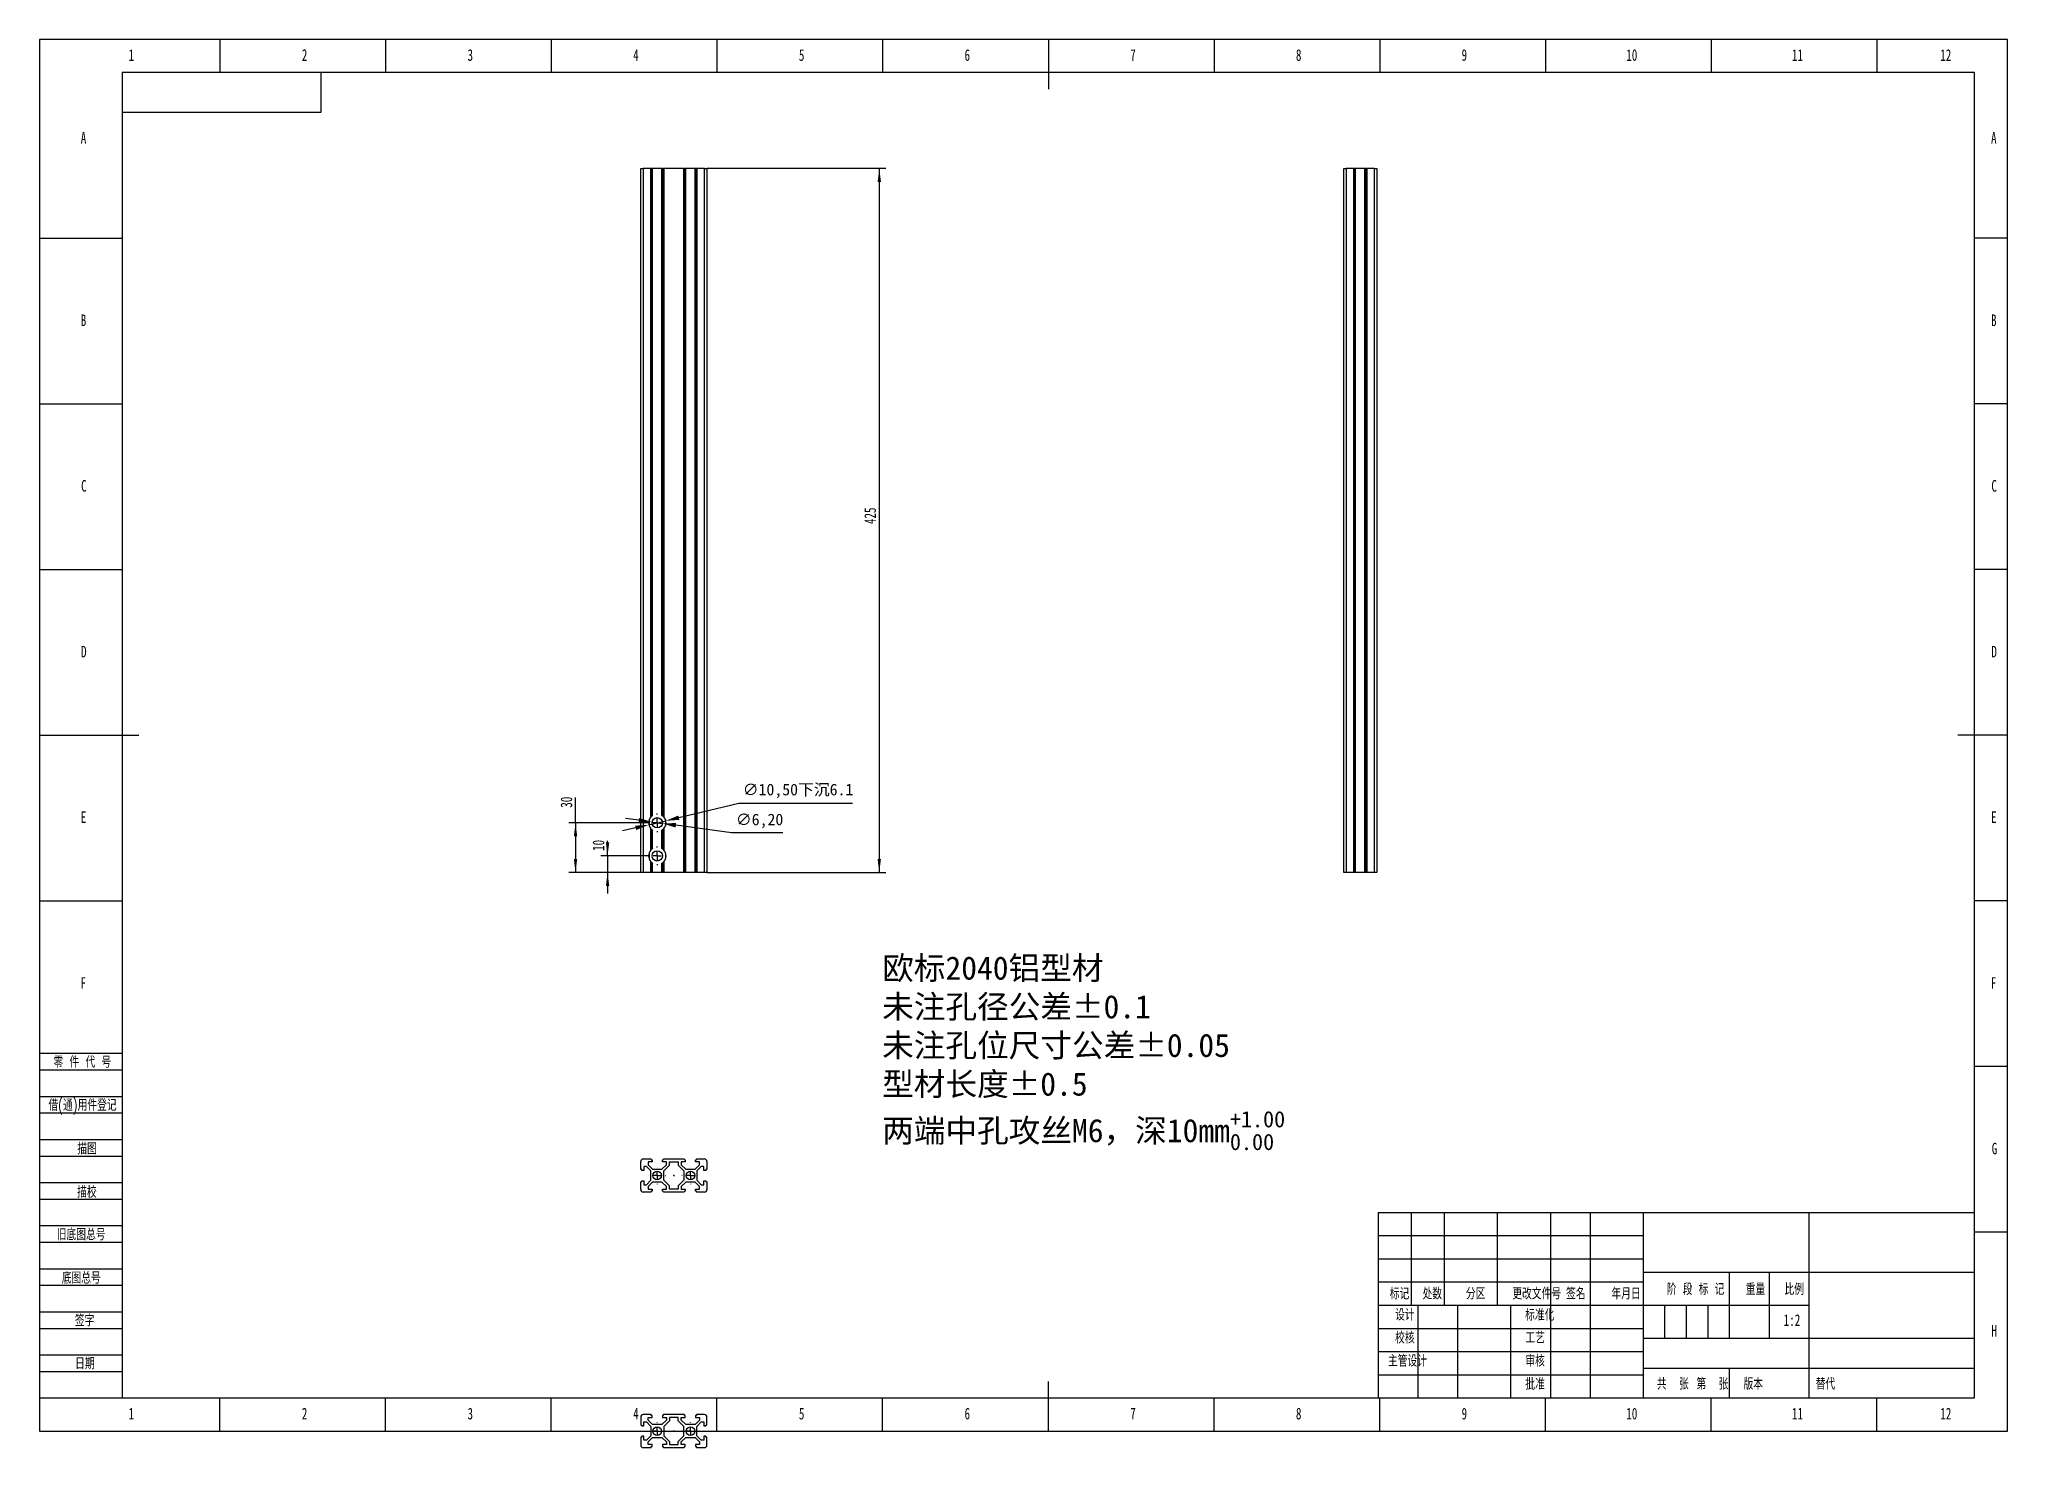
# Model space of a CAD drawing. Header units: millimetres. Extents: x 0 to 594, y -5 to 420.
import ezdxf

# ---------------------------------------------------------------- set-up
doc = ezdxf.new("R2010")
doc.units = ezdxf.units.MM
doc.header["$PDSIZE"] = -1
for name, color, linetype in [('10', 7, 'Continuous'), ('5', 7, 'Continuous'), ('SLD-0', 7, 'Continuous')]:
    doc.layers.add(name, color=color, linetype=linetype)
doc.styles.add('SLDTEXTSTYLE0', font='TXT', dxfattribs={"width": 0.7, "bigfont": 'bigfont'})
doc.styles.add('SLDTEXTSTYLE1', font='TXT', dxfattribs={"width": 0.614286, "bigfont": 'bigfont'})
doc.styles.add('SLDTEXTSTYLE2', font='TXT', dxfattribs={"width": 0.6, "bigfont": 'bigfont'})
doc.styles.add('SLDTEXTSTYLE3', font='TXT', dxfattribs={"width": 0.7})
doc.dimstyles.new('ISO-25', dxfattribs={"dimtxt": 2.5, "dimasz": 2.5, "dimexe": 1.25, "dimexo": 0.625, "dimtad": 1, "dimtxsty": 'Standard', "dimcen": 2.5, "dimadec": 0, "dimazin": 0, "dimtfac": 1, "dimtmove": 0, "dimatfit": 3, "dimfxl": 1, "dimarcsym": 0})
doc.dimstyles.new('SLDDIMSTYLE0', dxfattribs={"dimtxt": 3.5, "dimasz": 4.08, "dimexe": 0, "dimexo": 0.0625, "dimgap": 0.875, "dimtad": 2, "dimlfac": 2, "dimrnd": 1e-09, "dimzin": 12, "dimdsep": 46, "dimtxsty": 'SLDTEXTSTYLE3', "dimsah": 1, "dimcen": 0.09, "dimadec": 0, "dimazin": 3, "dimtfac": 1, "dimtofl": 0, "dimtmove": 0, "dimatfit": 3, "dimfxl": 1, "dimfrac": 2, "dimtolj": 1, "dimtzin": 12, "dimarcsym": 0})
doc.dimstyles.new('SLDDIMSTYLE1', dxfattribs={"dimtxt": 3.5, "dimasz": 4.08, "dimexe": 0, "dimexo": 0.0625, "dimgap": 0.875, "dimtad": 2, "dimlfac": 2, "dimrnd": 1e-09, "dimzin": 12, "dimdsep": 46, "dimtxsty": 'SLDTEXTSTYLE3', "dimsah": 1, "dimcen": 0.09, "dimadec": 0, "dimazin": 3, "dimtfac": 1, "dimtmove": 0, "dimatfit": 0, "dimfxl": 1, "dimfrac": 2, "dimtolj": 1, "dimtzin": 12, "dimarcsym": 0})

# ---------------------------------------------------------------- blocks, each defined once
blk = doc.blocks.new('_D')
at = {"layer": '10', "transparency": 16777216}
for p, q in [((201.48, 381.08), (255.48, 381.08)), ((253.48, 381.08), (253.48, 168.58)), ((201.48, 168.58), (255.48, 168.58))]:
    blk.add_line(p, q, dxfattribs=at)
for points in [[(253.48, 381.08), (252.97, 377), (253.99, 377)], [(253.48, 168.58), (253.99, 172.66), (252.97, 172.66)]]:
    blk.add_solid(points, dxfattribs=at)
at = {"layer": '10', "transparency": 16777216, "insert": (248.97, 273.72), "char_height": 3.5, "attachment_point": 1, "rotation": 90, "style": 'SLDTEXTSTYLE3'}
blk.add_mtext('425', dxfattribs=at)
blk = doc.blocks.new('_D_1')
at = {"layer": '10', "transparency": 16777216}
for p, q in [((161.81, 183.58), (161.81, 191.2)), ((183.68, 183.58), (159.81, 183.58)), ((161.81, 183.58), (161.81, 168.58)), ((181.48, 168.58), (159.81, 168.58))]:
    blk.add_line(p, q, dxfattribs=at)
for points in [[(161.81, 183.58), (161.3, 179.5), (162.32, 179.5)], [(161.81, 168.58), (162.32, 172.66), (161.3, 172.66)]]:
    blk.add_solid(points, dxfattribs=at)
at = {"layer": '10', "transparency": 16777216, "insert": (157.3, 188.12), "char_height": 3.5, "attachment_point": 1, "rotation": 90, "style": 'SLDTEXTSTYLE3'}
blk.add_mtext('30', dxfattribs=at)
blk = doc.blocks.new('_D_2')
at = {"layer": '10', "transparency": 16777216}
for p, q in [((183.68, 173.58), (169.48, 173.58)), ((171.48, 173.58), (171.48, 178.16)), ((171.48, 173.58), (171.48, 168.58)), ((181.48, 168.58), (169.48, 168.58)), ((171.48, 168.58), (171.48, 162.23))]:
    blk.add_line(p, q, dxfattribs=at)
for points in [[(171.48, 173.58), (171.99, 177.66), (170.97, 177.66)], [(171.48, 168.58), (170.97, 164.5), (171.99, 164.5)]]:
    blk.add_solid(points, dxfattribs=at)
at = {"layer": '10', "transparency": 16777216, "insert": (166.97, 175.08), "char_height": 3.5, "attachment_point": 1, "rotation": 90, "style": 'SLDTEXTSTYLE3'}
blk.add_mtext('10', dxfattribs=at)
blk = doc.blocks.new('SW_CENTERMARKSYMBOL_0')
at = {"layer": '10', "color": 0}
for p, q in [((-2.5, 0), (-2.8, 0)), ((0, 0), (-1.25, 0)), ((0, 2.5), (0, 2.8)), ((0, 0), (0, 1.25)), ((0, 0), (0, -1.25)), ((0, 0), (1.25, 0)), ((2.5, 0), (2.8, 0)), ((0, -2.5), (0, -2.8))]:
    blk.add_line(p, q, dxfattribs=at)
blk = doc.blocks.new('SW_CENTERMARKSYMBOL_1')
at = {"layer": '10', "color": 0}
for p, q in [((-2.5, 0), (-2.8, 0)), ((0, 0), (-1.25, 0)), ((0, 2.5), (0, 2.8)), ((0, 0), (0, 1.25)), ((0, 0), (0, -1.25)), ((0, 0), (1.25, 0)), ((2.5, 0), (2.8, 0)), ((0, -2.5), (0, -2.8))]:
    blk.add_line(p, q, dxfattribs=at)
blk = doc.blocks.new('SW_CENTERMARKSYMBOL_2')
at = {"layer": '10', "color": 0}
for p, q in [((-2.5, 0), (-2.55, 0)), ((0, 0), (-1.25, 0)), ((0, 2.5), (0, 2.55)), ((0, 0), (0, 1.25)), ((0, 0), (0, -1.25)), ((0, 0), (1.25, 0)), ((2.5, 0), (2.55, 0)), ((0, -2.5), (0, -2.55))]:
    blk.add_line(p, q, dxfattribs=at)
blk = doc.blocks.new('SW_CENTERMARKSYMBOL_3')
at = {"layer": '10', "color": 0}
for p, q in [((-2.5, 0), (-2.55, 0)), ((0, 0), (-1.25, 0)), ((0, 2.5), (0, 2.55)), ((0, 0), (0, 1.25)), ((0, 0), (0, -1.25)), ((0, 0), (1.25, 0)), ((2.5, 0), (2.55, 0)), ((0, -2.5), (0, -2.55))]:
    blk.add_line(p, q, dxfattribs=at)
blk = doc.blocks.new('SW_CENTERMARKSYMBOL_4')
at = {"layer": '10', "color": 0}
for p, q in [((-2.5, 0), (-2.55, 0)), ((0, 0), (-1.25, 0)), ((0, 2.5), (0, 2.55)), ((0, 0), (0, 1.25)), ((0, 0), (0, -1.25)), ((0, 0), (1.25, 0)), ((2.5, 0), (2.55, 0)), ((0, -2.5), (0, -2.55))]:
    blk.add_line(p, q, dxfattribs=at)
blk = doc.blocks.new('SW_CENTERMARKSYMBOL_5')
at = {"layer": '10', "color": 0}
for p, q in [((-2.5, 0), (-2.55, 0)), ((0, 0), (-1.25, 0)), ((0, 2.5), (0, 2.55)), ((0, 0), (0, 1.25)), ((0, 0), (0, -1.25)), ((0, 0), (1.25, 0)), ((2.5, 0), (2.55, 0)), ((0, -2.5), (0, -2.55))]:
    blk.add_line(p, q, dxfattribs=at)
blk = doc.blocks.new('*D10')
at = {"color": 0, "lineweight": -2, "transparency": 16777216}
for p, q in [((180.9, 184.33), (176.86, 184.88)), ((184.94, 183.78), (188.02, 183.37)), ((208.84, 180.56), (192.06, 182.82)), ((224.36, 180.56), (208.84, 180.56))]:
    blk.add_line(p, q, dxfattribs=at)
at = {"color": 0, "transparency": 16777216}
for points in [[(180.99, 185), (180.81, 183.66), (184.94, 183.78)], [(192.15, 183.5), (191.97, 182.15), (188.02, 183.37)]]:
    blk.add_solid(points, dxfattribs=at)
at = {"layer": 'Defpoints', "color": 0, "transparency": 16777216}
for p in [(184.94, 183.78), (188.02, 183.37)]:
    blk.add_point(p, dxfattribs=at)
at = {"color": 0, "transparency": 16777216, "insert": (217.36, 184.12), "char_height": 3.5, "attachment_point": 5}
blk.add_mtext('∅6,20', dxfattribs=at)
blk = doc.blocks.new('*D11')
at = {"color": 0, "lineweight": -2, "transparency": 16777216}
for p, q in [((183.92, 182.98), (189.04, 184.18)), ((211.07, 189.36), (193.01, 185.11)), ((245.35, 189.36), (211.07, 189.36)), ((179.95, 182.04), (175.98, 181.11))]:
    blk.add_line(p, q, dxfattribs=at)
at = {"color": 0, "transparency": 16777216}
for points in [[(192.85, 185.77), (193.16, 184.45), (189.04, 184.18)], [(179.8, 182.7), (180.11, 181.38), (183.92, 182.98)]]:
    blk.add_solid(points, dxfattribs=at)
at = {"layer": 'Defpoints', "color": 0, "transparency": 16777216}
for p in [(189.04, 184.18), (183.92, 182.98)]:
    blk.add_point(p, dxfattribs=at)
at = {"color": 0, "transparency": 16777216, "insert": (228.97, 193.15), "char_height": 3.5, "attachment_point": 5}
blk.add_mtext('∅10,50{\\fSimSun|b0|i0|c134|p2;下沉}6.1', dxfattribs=at)

msp = doc.modelspace()

# ---------------------------------------------------------------- linework, layer by layer
at = {"color": 7, "linetype": 'Continuous', "lineweight": 25}
for p, q in [((181.4799, 168.5766), (181.4799, 381.0766)), ((181.4799, 381.0766), (182.2299, 381.0766)), ((182.2299, 381.0766), (182.2299, 168.5766)), ((184.5299, 381.0766), (182.2299, 381.0766)), ((184.5299, 381.0766), (184.6799, 381.0766)), ((184.5299, 185.3339), (184.5299, 381.0766)), ((184.6799, 381.0766), (184.6799, 185.4872)), ((184.9299, 381.0766), (184.6799, 381.0766)), ((184.9299, 185.6951), (184.9299, 381.0766)), ((185.0603, 381.0766), (184.9299, 381.0766)), ((185.0603, 185.7845), (185.0603, 381.0766)), ((187.8996, 381.0766), (185.0603, 381.0766)), ((187.8996, 185.7845), (187.8996, 381.0766)), ((188.0299, 381.0766), (187.8996, 381.0766)), ((188.0299, 185.6951), (188.0299, 381.0766)), ((188.2799, 381.0766), (188.0299, 381.0766)), ((188.2799, 381.0766), (188.4299, 381.0766)), ((188.2799, 185.4872), (188.2799, 381.0766)), ((188.4299, 381.0766), (188.4299, 185.3339)), ((194.5299, 381.0766), (188.4299, 381.0766)), ((194.5299, 168.5766), (194.5299, 381.0766)), ((194.5299, 381.0766), (194.6799, 381.0766)), ((194.6799, 381.0766), (194.6799, 168.5766)), ((194.9299, 381.0766), (194.6799, 381.0766)), ((194.9299, 168.5766), (194.9299, 381.0766)), ((195.0603, 381.0766), (194.9299, 381.0766)), ((195.0603, 168.5766), (195.0603, 381.0766)), ((197.8996, 381.0766), (195.0603, 381.0766)), ((197.8996, 168.5766), (197.8996, 381.0766)), ((198.0299, 381.0766), (197.8996, 381.0766)), ((198.0299, 168.5766), (198.0299, 381.0766)), ((198.2799, 381.0766), (198.0299, 381.0766)), ((198.2799, 168.5766), (198.2799, 381.0766)), ((198.2799, 381.0766), (198.4299, 381.0766)), ((198.4299, 381.0766), (198.4299, 168.5766)), ((200.7299, 381.0766), (198.4299, 381.0766)), ((200.7299, 168.5766), (200.7299, 381.0766)), ((200.7299, 381.0766), (201.4799, 381.0766)), ((201.4799, 381.0766), (201.4799, 168.5766)), ((393.6337, 168.5766), (393.6337, 381.0766)), ((393.6337, 381.0766), (394.3837, 381.0766)), ((394.3837, 381.0766), (394.3837, 168.5766)), ((396.6837, 381.0766), (394.3837, 381.0766)), ((396.6837, 168.5766), (396.6837, 381.0766)), ((396.6837, 381.0766), (396.8337, 381.0766)), ((396.8337, 381.0766), (396.8337, 168.5766)), ((397.0837, 381.0766), (396.8337, 381.0766)), ((397.0837, 168.5766), (397.0837, 381.0766)), ((397.214, 381.0766), (397.0837, 381.0766)), ((397.214, 168.5766), (397.214, 381.0766)), ((400.0533, 381.0766), (397.214, 381.0766)), ((400.0533, 168.5766), (400.0533, 381.0766)), ((400.1837, 381.0766), (400.0533, 381.0766)), ((400.1837, 168.5766), (400.1837, 381.0766)), ((400.4337, 381.0766), (400.1837, 381.0766)), ((400.4337, 168.5766), (400.4337, 381.0766)), ((400.4337, 381.0766), (400.5837, 381.0766)), ((400.5837, 381.0766), (400.5837, 168.5766)), ((402.8837, 381.0766), (400.5837, 381.0766)), ((402.8837, 168.5766), (402.8837, 381.0766)), ((402.8837, 381.0766), (403.6337, 381.0766)), ((403.6337, 381.0766), (403.6337, 168.5766)), ((183.9996, 184.436), (183.9996, 182.7171)), ((188.9603, 184.436), (188.9603, 182.7171)), ((184.5299, 175.3339), (184.5299, 181.8192)), ((184.6799, 181.6659), (184.6799, 175.4872)), ((184.9299, 175.6951), (184.9299, 181.458)), ((185.0603, 175.7845), (185.0603, 181.3686)), ((187.8996, 175.7845), (187.8996, 181.3686)), ((188.0299, 175.6951), (188.0299, 181.458)), ((188.2799, 175.4872), (188.2799, 181.6659)), ((188.4299, 181.8192), (188.4299, 175.3339)), ((183.9996, 174.436), (183.9996, 172.7171)), ((188.9603, 174.436), (188.9603, 172.7171)), ((182.2299, 168.5766), (181.4799, 168.5766)), ((184.5299, 168.5766), (182.2299, 168.5766)), ((184.5299, 168.5766), (184.5299, 171.8192)), ((184.6799, 168.5766), (184.5299, 168.5766)), ((184.6799, 171.6659), (184.6799, 168.5766)), ((184.9299, 168.5766), (184.6799, 168.5766)), ((184.9299, 168.5766), (184.9299, 171.458)), ((185.0603, 168.5766), (184.9299, 168.5766)), ((185.0603, 168.5766), (185.0603, 171.3686)), ((187.8996, 168.5766), (185.0603, 168.5766)), ((187.8996, 168.5766), (187.8996, 171.3686)), ((188.0299, 168.5766), (187.8996, 168.5766)), ((188.0299, 168.5766), (188.0299, 171.458)), ((188.2799, 168.5766), (188.0299, 168.5766)), ((188.2799, 168.5766), (188.2799, 171.6659)), ((188.4299, 168.5766), (188.2799, 168.5766)), ((188.4299, 171.8192), (188.4299, 168.5766)), ((194.5299, 168.5766), (188.4299, 168.5766)), ((194.6799, 168.5766), (194.5299, 168.5766)), ((194.9299, 168.5766), (194.6799, 168.5766)), ((195.0603, 168.5766), (194.9299, 168.5766)), ((197.8996, 168.5766), (195.0603, 168.5766)), ((198.0299, 168.5766), (197.8996, 168.5766)), ((198.2799, 168.5766), (198.0299, 168.5766)), ((198.4299, 168.5766), (198.2799, 168.5766)), ((200.7299, 168.5766), (198.4299, 168.5766)), ((201.4799, 168.5766), (200.7299, 168.5766)), ((394.3837, 168.5766), (393.6337, 168.5766)), ((396.6837, 168.5766), (394.3837, 168.5766)), ((396.8337, 168.5766), (396.6837, 168.5766)), ((397.0837, 168.5766), (396.8337, 168.5766)), ((397.214, 168.5766), (397.0837, 168.5766)), ((400.0533, 168.5766), (397.214, 168.5766)), ((400.1837, 168.5766), (400.0533, 168.5766)), ((400.4337, 168.5766), (400.1837, 168.5766)), ((400.5837, 168.5766), (400.4337, 168.5766)), ((402.8837, 168.5766), (400.5837, 168.5766)), ((403.6337, 168.5766), (402.8837, 168.5766)), ((181.4799, 79.0578), (181.4799, 81.3578)), ((181.7799, 78.9078), (181.6299, 78.9078)), ((181.7799, 78.6578), (181.7799, 78.9078)), ((182.3799, 78.6578), (181.7799, 78.6578)), ((182.2299, 82.1078), (184.5299, 82.1078)), ((183.1996, 79.8578), (182.3799, 79.8578)), ((182.3799, 79.8578), (182.3799, 78.6578)), ((184.5299, 78.5275), (183.1996, 79.8578)), ((183.7299, 81.2078), (183.7299, 80.3881)), ((184.9299, 81.2078), (183.7299, 81.2078)), ((183.7299, 80.3881), (185.0603, 79.0578)), ((184.5299, 75.6881), (184.5299, 78.5275)), ((184.6799, 81.9578), (184.6799, 81.8078)), ((184.6799, 81.8078), (184.9299, 81.8078)), ((184.9299, 81.8078), (184.9299, 81.2078)), ((185.0603, 79.0578), (187.8996, 79.0578)), ((187.8996, 79.0578), (189.2299, 80.3881)), ((188.0299, 81.8078), (188.2799, 81.8078)), ((188.0299, 81.2078), (188.0299, 81.8078)), ((189.2299, 81.2078), (188.0299, 81.2078)), ((188.2799, 81.8078), (188.2799, 81.9578)), ((188.4299, 82.1078), (194.5299, 82.1078)), ((188.4299, 78.5275), (190.1299, 80.2275)), ((188.4299, 75.6881), (188.4299, 78.5275)), ((189.2299, 80.3881), (189.2299, 81.2078)), ((190.1299, 81.2078), (192.8299, 81.2078)), ((190.1299, 80.2275), (190.1299, 81.2078)), ((192.8299, 81.2078), (192.8299, 80.2275)), ((192.8299, 80.2275), (194.5299, 78.5275)), ((193.7299, 81.2078), (193.7299, 80.3881)), ((194.9299, 81.2078), (193.7299, 81.2078)), ((193.7299, 80.3881), (195.0603, 79.0578)), ((194.5299, 78.5275), (194.5299, 75.6881)), ((194.6799, 81.9578), (194.6799, 81.8078)), ((194.6799, 81.8078), (194.9299, 81.8078)), ((194.9299, 81.8078), (194.9299, 81.2078)), ((195.0603, 79.0578), (197.8996, 79.0578)), ((197.8996, 79.0578), (199.2299, 80.3881)), ((198.0299, 81.8078), (198.2799, 81.8078)), ((198.0299, 81.2078), (198.0299, 81.8078)), ((199.2299, 81.2078), (198.0299, 81.2078)), ((198.2799, 81.8078), (198.2799, 81.9578)), ((198.4299, 82.1078), (200.7299, 82.1078)), ((199.7603, 79.8578), (198.4299, 78.5275)), ((198.4299, 78.5275), (198.4299, 75.6881)), ((199.2299, 80.3881), (199.2299, 81.2078)), ((200.5799, 79.8578), (199.7603, 79.8578)), ((200.5799, 78.6578), (200.5799, 79.8578)), ((201.1799, 78.6578), (200.5799, 78.6578)), ((201.3299, 78.9078), (201.1799, 78.9078)), ((201.1799, 78.9078), (201.1799, 78.6578)), ((201.4799, 81.3578), (201.4799, 79.0578)), ((181.4799, 72.8578), (181.4799, 75.1578)), ((181.6299, 75.3078), (181.7799, 75.3078)), ((181.7799, 75.3078), (181.7799, 75.5578)), ((181.7799, 75.5578), (182.3799, 75.5578)), ((184.5299, 72.1078), (182.2299, 72.1078)), ((182.3799, 75.5578), (182.3799, 74.3578)), ((182.3799, 74.3578), (183.1996, 74.3578)), ((183.1996, 74.3578), (184.5299, 75.6881)), ((185.0603, 75.1578), (183.7299, 73.8275)), ((183.7299, 73.8275), (183.7299, 73.0078)), ((183.7299, 73.0078), (184.9299, 73.0078)), ((184.9299, 72.4078), (184.6799, 72.4078)), ((184.6799, 72.4078), (184.6799, 72.2578)), ((184.9299, 73.0078), (184.9299, 72.4078)), ((187.8996, 75.1578), (185.0603, 75.1578)), ((189.2299, 73.8275), (187.8996, 75.1578)), ((188.0299, 72.4078), (188.0299, 73.0078)), ((188.0299, 73.0078), (189.2299, 73.0078)), ((188.2799, 72.4078), (188.0299, 72.4078)), ((188.2799, 72.2578), (188.2799, 72.4078)), ((190.1299, 73.9881), (188.4299, 75.6881)), ((194.5299, 72.1078), (188.4299, 72.1078)), ((189.2299, 73.0078), (189.2299, 73.8275)), ((190.1299, 73.0078), (190.1299, 73.9881)), ((192.8299, 73.0078), (190.1299, 73.0078)), ((194.5299, 75.6881), (192.8299, 73.9881)), ((192.8299, 73.9881), (192.8299, 73.0078)), ((195.0603, 75.1578), (193.7299, 73.8275)), ((193.7299, 73.8275), (193.7299, 73.0078)), ((193.7299, 73.0078), (194.9299, 73.0078)), ((194.9299, 72.4078), (194.6799, 72.4078)), ((194.6799, 72.4078), (194.6799, 72.2578)), ((194.9299, 73.0078), (194.9299, 72.4078)), ((197.8996, 75.1578), (195.0603, 75.1578)), ((199.2299, 73.8275), (197.8996, 75.1578)), ((198.0299, 72.4078), (198.0299, 73.0078)), ((198.0299, 73.0078), (199.2299, 73.0078)), ((198.2799, 72.4078), (198.0299, 72.4078)), ((198.2799, 72.2578), (198.2799, 72.4078)), ((198.4299, 75.6881), (199.7603, 74.3578)), ((200.7299, 72.1078), (198.4299, 72.1078)), ((199.2299, 73.0078), (199.2299, 73.8275)), ((199.7603, 74.3578), (200.5799, 74.3578)), ((200.5799, 74.3578), (200.5799, 75.5578)), ((200.5799, 75.5578), (201.1799, 75.5578)), ((201.1799, 75.5578), (201.1799, 75.3078)), ((201.1799, 75.3078), (201.3299, 75.3078)), ((201.4799, 75.1578), (201.4799, 72.8578)), ((181.4799, 4.25), (181.4799, 1.95)), ((181.6299, 1.8), (181.7799, 1.8)), ((181.7799, 1.8), (181.7799, 1.55)), ((181.7799, 1.55), (182.3799, 1.55)), ((184.5299, 5), (182.2299, 5)), ((182.3799, 2.75), (183.1996, 2.75)), ((182.3799, 1.55), (182.3799, 2.75)), ((183.1996, 2.75), (184.5299, 1.4197)), ((183.7299, 4.1), (184.9299, 4.1)), ((183.7299, 3.2803), (183.7299, 4.1)), ((185.0603, 1.95), (183.7299, 3.2803)), ((184.5299, 1.4197), (184.5299, -1.4197)), ((184.6799, 4.7), (184.6799, 4.85)), ((184.9299, 4.7), (184.6799, 4.7)), ((184.9299, 4.1), (184.9299, 4.7)), ((187.8996, 1.95), (185.0603, 1.95)), ((189.2299, 3.2803), (187.8996, 1.95)), ((188.0299, 4.7), (188.0299, 4.1)), ((188.2799, 4.7), (188.0299, 4.7)), ((188.0299, 4.1), (189.2299, 4.1)), ((188.2799, 4.85), (188.2799, 4.7)), ((194.5299, 5), (188.4299, 5)), ((190.1299, 3.1197), (188.4299, 1.4197)), ((188.4299, 1.4197), (188.4299, -1.4197)), ((189.2299, 4.1), (189.2299, 3.2803)), ((192.8299, 4.1), (190.1299, 4.1)), ((190.1299, 4.1), (190.1299, 3.1197)), ((192.8299, 3.1197), (192.8299, 4.1)), ((194.5299, 1.4197), (192.8299, 3.1197)), ((193.7299, 4.1), (194.9299, 4.1)), ((193.7299, 3.2803), (193.7299, 4.1)), ((195.0603, 1.95), (193.7299, 3.2803)), ((194.5299, -1.4197), (194.5299, 1.4197)), ((194.6799, 4.7), (194.6799, 4.85)), ((194.9299, 4.7), (194.6799, 4.7)), ((194.9299, 4.1), (194.9299, 4.7)), ((197.8996, 1.95), (195.0603, 1.95)), ((199.2299, 3.2803), (197.8996, 1.95)), ((198.0299, 4.7), (198.0299, 4.1)), ((198.2799, 4.7), (198.0299, 4.7)), ((198.0299, 4.1), (199.2299, 4.1)), ((198.2799, 4.85), (198.2799, 4.7)), ((200.7299, 5), (198.4299, 5)), ((198.4299, 1.4197), (199.7603, 2.75)), ((198.4299, -1.4197), (198.4299, 1.4197)), ((199.2299, 4.1), (199.2299, 3.2803)), ((199.7603, 2.75), (200.5799, 2.75)), ((200.5799, 2.75), (200.5799, 1.55)), ((200.5799, 1.55), (201.1799, 1.55)), ((201.1799, 1.8), (201.3299, 1.8)), ((201.1799, 1.55), (201.1799, 1.8)), ((201.4799, 1.95), (201.4799, 4.25)), ((181.4799, -1.95), (181.4799, -4.25)), ((181.7799, -1.8), (181.6299, -1.8)), ((181.7799, -1.55), (181.7799, -1.8)), ((182.3799, -1.55), (181.7799, -1.55)), ((182.2299, -5), (184.5299, -5)), ((182.3799, -2.75), (182.3799, -1.55)), ((183.1996, -2.75), (182.3799, -2.75)), ((184.5299, -1.4197), (183.1996, -2.75)), ((183.7299, -3.2803), (185.0603, -1.95)), ((183.7299, -4.1), (183.7299, -3.2803)), ((184.9299, -4.1), (183.7299, -4.1)), ((184.6799, -4.7), (184.9299, -4.7)), ((184.6799, -4.85), (184.6799, -4.7)), ((184.9299, -4.7), (184.9299, -4.1)), ((185.0603, -1.95), (187.8996, -1.95)), ((187.8996, -1.95), (189.2299, -3.2803)), ((188.0299, -4.1), (188.0299, -4.7)), ((189.2299, -4.1), (188.0299, -4.1)), ((188.0299, -4.7), (188.2799, -4.7)), ((188.2799, -4.7), (188.2799, -4.85)), ((188.4299, -1.4197), (190.1299, -3.1197)), ((188.4299, -5), (194.5299, -5)), ((189.2299, -3.2803), (189.2299, -4.1)), ((190.1299, -3.1197), (190.1299, -4.1)), ((190.1299, -4.1), (192.8299, -4.1)), ((192.8299, -3.1197), (194.5299, -1.4197)), ((192.8299, -4.1), (192.8299, -3.1197)), ((193.7299, -3.2803), (195.0603, -1.95)), ((193.7299, -4.1), (193.7299, -3.2803)), ((194.9299, -4.1), (193.7299, -4.1)), ((194.6799, -4.7), (194.9299, -4.7)), ((194.6799, -4.85), (194.6799, -4.7)), ((194.9299, -4.7), (194.9299, -4.1)), ((195.0603, -1.95), (197.8996, -1.95)), ((197.8996, -1.95), (199.2299, -3.2803)), ((198.0299, -4.1), (198.0299, -4.7)), ((199.2299, -4.1), (198.0299, -4.1)), ((198.0299, -4.7), (198.2799, -4.7)), ((198.2799, -4.7), (198.2799, -4.85)), ((199.7603, -2.75), (198.4299, -1.4197)), ((198.4299, -5), (200.7299, -5)), ((199.2299, -3.2803), (199.2299, -4.1)), ((200.5799, -2.75), (199.7603, -2.75)), ((200.5799, -1.55), (200.5799, -2.75)), ((201.1799, -1.55), (200.5799, -1.55)), ((201.1799, -1.8), (201.1799, -1.55)), ((201.3299, -1.8), (201.1799, -1.8)), ((201.4799, -4.25), (201.4799, -1.95))]:
    msp.add_line(p, q, dxfattribs=at)
at = {"color": 7, "linetype": 'Continuous'}
for p, q in [((191.4799, 77.1078), (191.548, 77.1078)), ((191.4799, 77.1078), (191.4799, 76.9717)), ((191.4799, 0), (191.4799, 0.1361)), ((191.4799, 0), (191.548, 0))]:
    msp.add_line(p, q, dxfattribs=at)
at = {"color": 7, "linetype": 'Continuous', "lineweight": 25}
for centre, radius in [((186.4799, 183.5766), 1.55), ((186.4799, 173.5766), 1.55), ((186.4799, 77.1078), 1.3), ((196.4799, 77.1078), 1.3), ((186.4799, 0), 1.3), ((196.4799, 0), 1.3)]:
    msp.add_circle(centre, radius, dxfattribs=at)
for centre, radius, start, end in [((186.4799, 183.5766), 2.625, 137.9753724, 222.0246276), ((186.4799, 183.5766), 2.625, 126.1908074, 133.2918076), ((186.4799, 183.5766), 2.625, 122.7399291, 126.1908074), ((186.4799, 183.5766), 2.625, 53.8091926, 57.2600709), ((186.4799, 183.5766), 2.625, 46.7081924, 53.8091926), ((186.4799, 183.5766), 2.625, 317.9753724, 42.0246276), ((186.4799, 183.5766), 2.625, 226.7081924, 233.8091926), ((186.4799, 183.5766), 2.625, 233.8091926, 237.2600709), ((186.4799, 183.5766), 2.625, 302.7399291, 306.1908074), ((186.4799, 183.5766), 2.625, 306.1908074, 313.2918076), ((186.4799, 173.5766), 2.625, 137.9753724, 222.0246276), ((186.4799, 173.5766), 2.625, 126.1908074, 133.2918076), ((186.4799, 173.5766), 2.625, 122.7399291, 126.1908074), ((186.4799, 173.5766), 2.625, 53.8091926, 57.2600709), ((186.4799, 173.5766), 2.625, 46.7081924, 53.8091926), ((186.4799, 173.5766), 2.625, 317.9753724, 42.0246276), ((186.4799, 173.5766), 2.625, 226.7081924, 233.8091926), ((186.4799, 173.5766), 2.625, 233.8091926, 237.2600709), ((186.4799, 173.5766), 2.625, 302.7399291, 306.1908074), ((186.4799, 173.5766), 2.625, 306.1908074, 313.2918076), ((182.2299, 81.3578), 0.75, 90, 180), ((181.6299, 79.0578), 0.15, 180, 270), ((184.5299, 81.9578), 0.15, 0, 90), ((188.4299, 81.9578), 0.15, 90, 180), ((194.5299, 81.9578), 0.15, 0, 90), ((198.4299, 81.9578), 0.15, 90, 180), ((200.7299, 81.3578), 0.75, 0, 90), ((201.3299, 79.0578), 0.15, 270, 0), ((181.6299, 75.1578), 0.15, 90, 180), ((182.2299, 72.8578), 0.75, 180, 270), ((184.5299, 72.2578), 0.15, 270, 360), ((188.4299, 72.2578), 0.15, 180, 270), ((194.5299, 72.2578), 0.15, 270, 0), ((198.4299, 72.2578), 0.15, 180, 270), ((200.7299, 72.8578), 0.75, 270, 0), ((201.3299, 75.1578), 0.15, 0, 90), ((182.2299, 4.25), 0.75, 90, 180), ((181.6299, 1.95), 0.15, 180, 270), ((184.5299, 4.85), 0.15, 0, 90), ((188.4299, 4.85), 0.15, 90, 180), ((194.5299, 4.85), 0.15, 0, 90), ((198.4299, 4.85), 0.15, 90, 180), ((200.7299, 4.25), 0.75, 0, 90), ((201.3299, 1.95), 0.15, 270, 0), ((181.6299, -1.95), 0.15, 90, 180), ((182.2299, -4.25), 0.75, 180, 270), ((184.5299, -4.85), 0.15, 270, 360), ((188.4299, -4.85), 0.15, 180, 270), ((194.5299, -4.85), 0.15, 270, 0), ((198.4299, -4.85), 0.15, 180, 270), ((200.7299, -4.25), 0.75, 270, 0), ((201.3299, -1.95), 0.15, 0, 90)]:
    msp.add_arc(centre, radius, start, end, dxfattribs=at)
for points, knots in [([(184.5299, 185.3339), (184.5622, 185.3697), (184.596, 185.405), (184.6401, 185.449), (184.6537, 185.4622), (184.6738, 185.4815), (184.6799, 185.4872), (184.6799, 185.4872)], [0, 0, 0, 0, 0.5, 0.5, 0.75, 0.75, 1, 1, 1, 1]), ([(188.2799, 185.4872), (188.2799, 185.4872), (188.2861, 185.4814), (188.3062, 185.4621), (188.3198, 185.449), (188.3642, 185.4047), (188.3978, 185.3695), (188.4299, 185.3339)], [0, 0, 0, 0, 0.25, 0.25, 0.5, 0.5, 1, 1, 1, 1]), ([(184.6799, 181.6659), (184.6799, 181.6659), (184.6737, 181.6717), (184.6536, 181.691), (184.6402, 181.7041), (184.5956, 181.7485), (184.562, 181.7837), (184.5299, 181.8192)], [0, 0, 0, 0, 0.25, 0.25, 0.5, 0.5, 1, 1, 1, 1]), ([(188.4299, 181.8192), (188.3979, 181.7837), (188.364, 181.7482), (188.3198, 181.7041), (188.3062, 181.6909), (188.2862, 181.6718), (188.2799, 181.6659), (188.2799, 181.6659)], [0, 0, 0, 0, 0.5, 0.5, 0.75, 0.75, 1, 1, 1, 1]), ([(184.5299, 175.3339), (184.5622, 175.3697), (184.596, 175.405), (184.6401, 175.449), (184.6537, 175.4622), (184.6738, 175.4815), (184.6799, 175.4872), (184.6799, 175.4872)], [0, 0, 0, 0, 0.5, 0.5, 0.75, 0.75, 1, 1, 1, 1]), ([(188.2799, 175.4872), (188.2799, 175.4872), (188.2861, 175.4814), (188.3062, 175.4621), (188.3198, 175.449), (188.3642, 175.4047), (188.3978, 175.3695), (188.4299, 175.3339)], [0, 0, 0, 0, 0.25, 0.25, 0.5, 0.5, 1, 1, 1, 1]), ([(184.6799, 171.6659), (184.6799, 171.6659), (184.6737, 171.6717), (184.6536, 171.691), (184.6402, 171.7041), (184.5956, 171.7485), (184.562, 171.7837), (184.5299, 171.8192)], [0, 0, 0, 0, 0.25, 0.25, 0.5, 0.5, 1, 1, 1, 1]), ([(188.4299, 171.8192), (188.3979, 171.7837), (188.364, 171.7482), (188.3198, 171.7041), (188.3062, 171.6909), (188.2862, 171.6718), (188.2799, 171.6659), (188.2799, 171.6659)], [0, 0, 0, 0, 0.5, 0.5, 0.75, 0.75, 1, 1, 1, 1])]:
    msp.add_open_spline(points, degree=3, knots=knots, dxfattribs=at)
at = {"color": 7, "linetype": 'Continuous'}
for p in [(191.4799, 77.1078), (191.4799, 0)]:
    msp.add_point(p, dxfattribs=at)
at = {"layer": '5', "color": 7}
for p, q in [((594.0053, 420), (0, 420)), ((0, 420), (0, 0)), ((594.0053, 0), (594.0053, 420)), ((0, 114), (25, 114)), ((0, 109), (25, 109)), ((0, 101), (25, 101)), ((0, 96), (25, 96)), ((0, 88), (25, 88)), ((0, 83), (25, 83)), ((0, 75), (25, 75)), ((0, 70), (25, 70)), ((0, 62), (25, 62)), ((0, 57), (25, 57)), ((404, 59), (484, 59)), ((0, 49), (25, 49)), ((404, 52), (484, 52)), ((0, 44), (25, 44)), ((0, 36), (25, 36)), ((490.5, 38), (490.5, 28)), ((497, 38), (497, 28)), ((503.5, 38), (503.5, 28)), ((0, 31), (25, 31)), ((0, 23), (25, 23)), ((0, 18), (25, 18)), ((0, 0), (594.0053, 0))]:
    msp.add_line(p, q, dxfattribs=at)
at = {"layer": '5'}
for p, q in [((54.5, 420), (54.5, 410)), ((104.5, 420), (104.5, 410)), ((154.5, 420), (154.5, 410)), ((204.5, 420), (204.5, 410)), ((254.5, 420), (254.5, 410)), ((354.5, 420), (354.5, 410)), ((404.5, 420), (404.5, 410)), ((454.5, 420), (454.5, 410)), ((504.5, 420), (504.5, 410)), ((554.5, 420), (554.5, 410)), ((0, 360), (25, 360)), ((594.0053, 360), (584.0053, 360)), ((0, 310), (25, 310)), ((594.0053, 310), (584.0053, 310)), ((0, 260), (25, 260)), ((594.0053, 260), (584.0053, 260)), ((0, 160), (25, 160)), ((594.0053, 160), (584.0053, 160)), ((594.0053, 110), (584.0053, 110)), ((594.0053, 60), (584.0053, 60)), ((54.5, 0), (54.5, 10)), ((104.5, 0), (104.5, 10)), ((154.5, 0), (154.5, 10)), ((204.5, 0), (204.5, 10)), ((254.5, 0), (254.5, 10)), ((354.5, 0), (354.5, 10)), ((404.5, 0), (404.5, 10)), ((454.5, 0), (454.5, 10)), ((504.5, 0), (504.5, 10)), ((554.5, 0), (554.5, 10))]:
    msp.add_line(p, q, dxfattribs=at)
at = {"layer": '5', "lineweight": 25}
for p, q in [((304.5027, 420), (304.5027, 405)), ((0, 210), (30, 210)), ((594.0053, 210), (579.0053, 210)), ((304.5027, 0), (304.5027, 15))]:
    msp.add_line(p, q, dxfattribs=at)
at = {"layer": '5', "color": 7, "lineweight": 25}
for p, q in [((584.0053, 410), (25, 410)), ((25, 410), (25, 10)), ((85, 398), (85, 410)), ((584.0053, 10), (584.0053, 410)), ((25, 398), (85, 398)), ((404, 66), (584, 66)), ((404, 66), (404, 10)), ((414, 66), (414, 38)), ((424, 66), (424, 38)), ((440, 66), (440, 38)), ((456, 66), (456, 10)), ((468, 66), (468, 38)), ((484, 66), (484, 10)), ((534, 66), (534, 38)), ((484, 48), (584, 48)), ((510, 48), (510, 28)), ((522, 48), (522, 28)), ((404, 45), (484, 45)), ((404, 38), (534, 38)), ((416, 38), (416, 10)), ((428, 38), (428, 10)), ((444, 38), (444, 10)), ((468, 38), (468, 10)), ((534, 38), (534, 10)), ((404, 31), (484, 31)), ((404, 24), (484, 24)), ((484, 28), (584, 28)), ((484.0053, 18.9847), (584.0053, 18.9847)), ((510, 18.9847), (510, 10)), ((404, 17), (484, 17)), ((0, 10), (584.0053, 10))]:
    msp.add_line(p, q, dxfattribs=at)

# ---------------------------------------------------------------- block references
at = {"layer": '10'}
for name, p in [('SW_CENTERMARKSYMBOL_0', (186.4799, 183.5766)), ('SW_CENTERMARKSYMBOL_1', (186.4799, 173.5766)), ('SW_CENTERMARKSYMBOL_4', (186.4799, 77.1078)), ('SW_CENTERMARKSYMBOL_5', (196.4799, 77.1078)), ('SW_CENTERMARKSYMBOL_2', (186.4799, 0)), ('SW_CENTERMARKSYMBOL_3', (196.4799, 0))]:
    msp.add_blockref(name, p, dxfattribs=at)

# ---------------------------------------------------------------- texts
at = {"insert": (254.3497, 143.2426), "char_height": 7, "attachment_point": 1}
msp.add_mtext_dynamic_manual_height_columns('{\\fSimSun|b0|i0|c134|p2;欧标}2040{\\fSimSun|b0|i0|c134|p2;铝型材\\P未注孔径公差%%P0.1\\P未注孔位尺寸公差%%P0.05\\P型材长度%%P0.5\\P\\A1;两端中孔攻丝M6，深10mm\\H0.7x;\\S+1.00^ 0.00;}', width=156.961893, gutter_width=17.5, heights=[82.9061], dxfattribs=at)
at = {"layer": '10', "char_height": 3.5, "attachment_point": 2}
for s, insert, style in [('1', (27.7944, 417.0185), 'SLDTEXTSTYLE3'), ('2', (80.0444, 417.0185), 'SLDTEXTSTYLE3'), ('3', (130.0444, 417.0185), 'SLDTEXTSTYLE3'), ('4', (180.0444, 417.0185), 'SLDTEXTSTYLE3'), ('5', (230.0444, 417.0185), 'SLDTEXTSTYLE3'), ('6', (280.0469, 417.0185), 'SLDTEXTSTYLE3'), ('7', (330.0469, 417.0185), 'SLDTEXTSTYLE3'), ('8', (380.0469, 417.0185), 'SLDTEXTSTYLE3'), ('9', (430.0469, 417.0185), 'SLDTEXTSTYLE3'), ('10', (480.5889, 417.0185), 'SLDTEXTSTYLE3'), ('11', (530.5889, 417.0185), 'SLDTEXTSTYLE3'), ('12', (575.3439, 417.0185), 'SLDTEXTSTYLE3'), ('A', (13.3203, 392.0185), 'SLDTEXTSTYLE3'), ('A', (589.8303, 392.0185), 'SLDTEXTSTYLE3'), ('B', (13.3203, 336.9737), 'SLDTEXTSTYLE3'), ('B', (589.8303, 336.9737), 'SLDTEXTSTYLE3'), ('C', (13.4273, 287.0185), 'SLDTEXTSTYLE3'), ('C', (589.9373, 287.0185), 'SLDTEXTSTYLE3'), ('D', (13.4297, 236.9737), 'SLDTEXTSTYLE3'), ('D', (589.9397, 236.9737), 'SLDTEXTSTYLE3'), ('E', (13.3179, 187.0185), 'SLDTEXTSTYLE3'), ('E', (589.8279, 187.0185), 'SLDTEXTSTYLE3'), ('F', (13.2243, 136.9737), 'SLDTEXTSTYLE3'), ('F', (589.7343, 136.9737), 'SLDTEXTSTYLE3'), ('G', (590.0491, 87.0185), 'SLDTEXTSTYLE3'), ('H', (589.9397, 32.0185), 'SLDTEXTSTYLE3'), ('主管设计', (412.8822, 22.9442), 'SLDTEXTSTYLE0'), ('1', (27.7944, 7.0185), 'SLDTEXTSTYLE3'), ('2', (80.0444, 7.0185), 'SLDTEXTSTYLE3'), ('3', (130.0444, 7.0185), 'SLDTEXTSTYLE3'), ('4', (180.0444, 7.0185), 'SLDTEXTSTYLE3'), ('5', (230.0444, 7.0185), 'SLDTEXTSTYLE3'), ('6', (280.0469, 7.0185), 'SLDTEXTSTYLE3'), ('7', (330.0469, 7.0185), 'SLDTEXTSTYLE3'), ('8', (380.0469, 7.0185), 'SLDTEXTSTYLE3'), ('9', (430.0469, 7.0185), 'SLDTEXTSTYLE3'), ('10', (480.5889, 7.0185), 'SLDTEXTSTYLE3'), ('11', (530.5889, 7.0185), 'SLDTEXTSTYLE3'), ('12', (575.3439, 7.0185), 'SLDTEXTSTYLE3')]:
    msp.add_mtext(s, dxfattribs=dict(at, insert=insert, style=style))
at = {"layer": '10', "color": 7, "char_height": 3.5}
for s, insert, attachment_point, style in [('零 件 代 号', (4.2849, 113.1242), 1, 'SLDTEXTSTYLE1'), ('借(通)用件登记', (2.7355, 100.137), 1, 'SLDTEXTSTYLE0'), ('描图', (14.3732, 86.9834), 2, 'SLDTEXTSTYLE0'), ('描校', (14.3407, 73.8814), 2, 'SLDTEXTSTYLE0'), ('旧底图总号', (5.2617, 61.0888), 1, 'SLDTEXTSTYLE0'), ('底图总号', (6.7617, 47.9751), 1, 'SLDTEXTSTYLE0'), ('标记', (410.4882, 43.2318), 2, 'SLDTEXTSTYLE0'), ('处数', (420.3881, 43.2318), 2, 'SLDTEXTSTYLE0'), ('分区', (433.4382, 43.2318), 2, 'SLDTEXTSTYLE0'), ('更改文件号', (451.8917, 43.2318), 2, 'SLDTEXTSTYLE0'), ('签名', (463.6846, 43.2318), 2, 'SLDTEXTSTYLE0'), ('年月日', (478.8505, 43.2318), 2, 'SLDTEXTSTYLE0'), ('阶 段 标 记', (499.8116, 44.5695), 2, 'SLDTEXTSTYLE1'), ('重量', (517.897, 44.5695), 2, 'SLDTEXTSTYLE0'), ('比例', (529.5979, 44.5695), 2, 'SLDTEXTSTYLE0'), ('设计', (412.0826, 36.8674), 2, 'SLDTEXTSTYLE0'), ('标准化', (452.7993, 36.8018), 2, 'SLDTEXTSTYLE0'), ('签字', (13.6478, 35.1094), 2, 'SLDTEXTSTYLE0'), ('校核', (412.0817, 29.9213), 2, 'SLDTEXTSTYLE0'), ('工艺', (451.4074, 29.9213), 2, 'SLDTEXTSTYLE0'), ('日期', (13.725, 22.1483), 2, 'SLDTEXTSTYLE0'), ('审核', (451.4068, 22.9442), 2, 'SLDTEXTSTYLE0'), ('批准', (451.3889, 15.9569), 2, 'SLDTEXTSTYLE0'), ('共  张', (492.9483, 15.9971), 2, 'SLDTEXTSTYLE2'), ('第  张', (504.8973, 15.9971), 2, 'SLDTEXTSTYLE2'), ('版本', (517.2341, 15.9971), 2, 'SLDTEXTSTYLE0')]:
    msp.add_mtext(s, dxfattribs=dict(at, insert=insert, attachment_point=attachment_point, style=style))
at = {"layer": 'SLD-0', "char_height": 3.5}
for s, insert, attachment_point, style in [('1:2', (528.9242, 35.2366), 2, 'SLDTEXTSTYLE3'), ('替代', (536.0783, 15.9971), 1, 'SLDTEXTSTYLE0')]:
    msp.add_mtext(s, dxfattribs=dict(at, insert=insert, attachment_point=attachment_point, style=style))

# ---------------------------------------------------------------- dimensions: what is measured, and where the dimension line sits
dim = msp.add_diameter_dim_2p(p1=(183.9246, 182.9757), p2=(189.0353, 184.1774), text='<>{\\fSimSun|b0|i0|c134|p2;下沉}6.1', dimstyle='ISO-25', override={"dimtxt": 3.5, "dimasz": 4.08, "dimexe": 2, "dimexo": 0, "dimgap": 1.524, "dimtih": 1, "dimtoh": 1, "dimlfac": 2, "dimzin": 0, "dimadec": 2, "dimtzin": 0})
dim.commit()
dim.dimension.update_dxf_attribs({"geometry": '*D11', "text_midpoint": (211.0669, 189.3581), "dimtype": 163})
dim = msp.add_diameter_dim_2p(p1=(184.9439, 183.7841), p2=(188.016, 183.369), dimstyle='ISO-25', override={"dimtxt": 3.5, "dimasz": 4.08, "dimexe": 2, "dimexo": 0, "dimgap": 1.524, "dimtih": 1, "dimtoh": 1, "dimlfac": 2, "dimzin": 0, "dimadec": 2, "dimtzin": 0})
dim.commit()
dim.dimension.update_dxf_attribs({"geometry": '*D10', "text_midpoint": (208.8387, 180.5557), "dimtype": 163})
at = {"layer": '10'}
for base, p1, p2, dimstyle, picture, middle in [((253.4799, 168.5766), (201.4799, 381.0766), (201.4799, 168.5766), 'SLDDIMSTYLE0', '_D', (253.4799, 276.027)), ((161.8121, 168.5766), (183.6799, 183.5766), (181.4799, 168.5766), 'SLDDIMSTYLE0', '_D_1', (161.8121, 189.6595)), ((171.4799, 168.5766), (183.6799, 173.5766), (181.4799, 168.5766), 'SLDDIMSTYLE1', '_D_2', (171.4799, 176.6198))]:
    dim = msp.add_linear_dim(base=base, p1=p1, p2=p2, angle=90, dimstyle=dimstyle, dxfattribs=at)
    dim.commit()
    dim.dimension.update_dxf_attribs({"geometry": picture, "text_midpoint": middle, "dimtype": 160})

doc.saveas('drawing.dxf')
